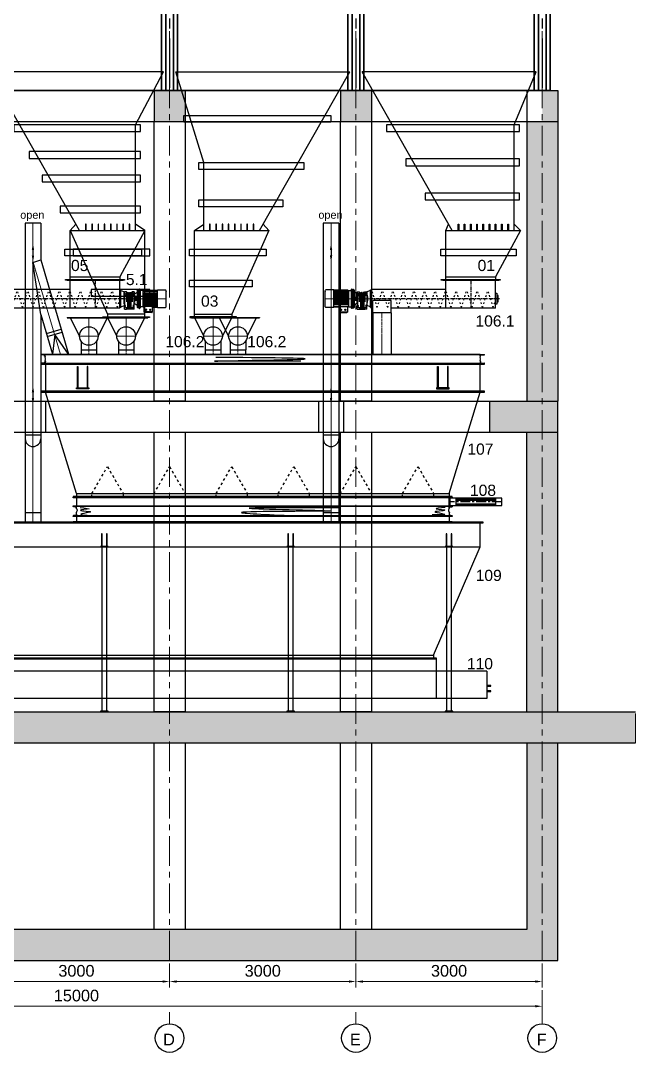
# Model space of a CAD drawing. Header units: millimetres. Extents: x 3220 to 226993, y 817 to 176024.
# Drawn here: x 77225 to 87123, y 130465 to 147069 of the extents above; entities that cross this region are included whole.
import ezdxf

# ---------------------------------------------------------------- set-up
doc = ezdxf.new("R2010")
doc.units = ezdxf.units.MM
for name, pattern in [('ACAD_ISO03W100', [30, 12, -18]), ('AXES', [50.8, 31.75, -6.35, 6.35, -6.35]), ('CACHE', [4, 2, -2]), ('CENTER', [10.16, 6.35, -1.27, 1.27, -1.27]), ('DASHED2', [9.525, 6.35, -3.175])]:
    doc.linetypes.add(name, pattern=pattern)
for name, color, linetype, lineweight in [('Axe', 1, 'AXES', 9), ('DESSIN', 7, 'Continuous', 25), ('RAHMEN025', 7, 'Continuous', 50)]:
    doc.layers.add(name, color=color, linetype=linetype, lineweight=lineweight)
for name, color, linetype in [('D3', 7, 'Continuous'), ('Repère', 76, 'Continuous'), ('TB', 7, 'Continuous')]:
    doc.layers.add(name, color=color, linetype=linetype)
doc.styles.add('ARIAL_BOLD', font='arial.ttf')
doc.styles.get("Standard").update_dxf_attribs({"font": 'arial.ttf'})
doc.dimstyles.new('ECHE 75', dxfattribs={"dimscale": 75, "dimtxt": 2.5, "dimasz": 1.5, "dimexe": 1.25, "dimexo": 0.625, "dimgap": 1, "dimtad": 1, "dimdec": 0, "dimtxsty": 'ARIAL_BOLD', "dimcen": 2.5, "dimclrd": 4, "dimclre": 4, "dimclrt": 6, "dimadec": 0, "dimazin": 0, "dimtfac": 1, "dimtdec": 0, "dimtmove": 0, "dimatfit": 3, "dimfxl": 1, "dimlwd": 13, "dimlwe": 13, "dimarcsym": 0})

# ---------------------------------------------------------------- blocks, each defined once
blk = doc.blocks.new('cell 2.5x2.5x10.2')
at = {"layer": 'Axe', "lineweight": -3, "ltscale": 25}
for p, q in [((0, 1000), (0, -10000)), ((3000, 1000), (3000, -10000))]:
    blk.add_line(p, q, dxfattribs=at)
at = {"layer": 'DESSIN', "color": 4}
for p, q in [((3130, 1000), (-130, 1000)), ((-130, -10000), (-130, 1000)), ((-62, -10000), (-62, 1000)), ((62, -10000), (62, 1000)), ((130, -10000), (130, 1000)), ((2870, -10000), (2870, 1000)), ((2938, -10000), (2938, 1000)), ((3062, -10000), (3062, 1000)), ((3130, -10000), (3130, 1000)), ((-130, 988), (-130, -10000)), ((-62, 988), (-62, -10000)), ((62, 988), (62, -10000)), ((130, 988), (130, -10000)), ((2870, 988), (2870, -10000)), ((2938, 988), (2938, -10000)), ((3062, 988), (3062, -10000)), ((3130, 988), (3130, -10000)), ((130, -2000), (2870, -2000)), ((130, -4000), (2870, -4000)), ((130, -6000), (2870, -6000)), ((130, -8000), (2870, -8000)), ((3130, -10000), (-130, -10000)), ((2910, -10000), (90, -10000))]:
    blk.add_line(p, q, dxfattribs=at)
at = {"layer": 'DESSIN'}
for p, q in [((2959, -3960), (2959, -3960)), ((2959, -4040), (2959, -4040)), ((2959, -8040), (2959, -8040))]:
    blk.add_line(p, q, dxfattribs=at)
blk = doc.blocks.new('Section c-a')
h = blk.add_hatch()
h.set_pattern_fill('AR-CONC', color=256, scale=3)
h.set_pattern_definition([(50, (0, 2000), (546.554, -47.817), [57.15, -628.65]), (355, (0, 2000), (-105.73, 573.17), [45.72, -502.922]), (100.4514, (45.55, 1996), (440.824, 525.353), [48.57, -534.27]), (46.184, (0, 2152.4), (813.237, -126.127), [85.725, -942.975]), (96.6356, (67.8, 2141.9), (712.212, 742.28), [72.855, -801.407]), (351.184, (0, 2152.4), (712.212, 742.28), [68.58, -754.38]), (21, (76.2, 2114.3), (454.843, -306.796), [57.15, -628.65]), (326, (76.2, 2114.3), (185.406, 552.564), [45.72, -502.92]), (71.4514, (114.1, 2088.73), (640.25, 245.768), [48.57, -534.27]), (37.5, (0, 2000), (9.2658, 253.6651), [0, -496.824, 0, -510.54, 0, -504.825]), (7.5, (0, 2000), (200.459, 300.5417), [0, -291.084, 0, -485.394, 0, -192.405]), (327.5, (-169.93, 2000), (406.7718, -17.1862), [0, -190.5, 0, -594.36, 0, -788.67]), (317.5, (-246.13, 2000), (444.3875, 76.2795), [0, -247.65, 0, -394.716, 0, -560.07])])
h.paths.add_polyline_path([(0, 9500), (-250, 9500), (-250, 5000), (0, 5000)])
h.paths.add_polyline_path([(250, 9500), (0, 9500), (0, 5000), (250, 5000)])
h.paths.add_polyline_path([(0, 10000), (-250, 10000), (-250, 9500), (0, 9500)])
h.paths.add_polyline_path([(15000, 10000), (15000, 9500), (15250, 9500), (14750, 9500), (15000, 9500)])
h.paths.add_polyline_path([(15000, 10000), (14750, 10000), (14750, 5000), (15000, 5000)])
h.paths.add_polyline_path([(15250, 9500), (15000, 9500), (15000, 5000), (15250, 5000)])
h.paths.add_polyline_path([(15250, 10000), (15000, 10000), (15000, 9500), (15250, 9500)])
h.paths.add_polyline_path([(2750, 10000), (2750, 9500), (3000, 9500), (3000, 10000)])
h.paths.add_polyline_path([(250, 9500), (250, 10000), (0, 10000), (0, 9500)])
h.paths.add_polyline_path([(3250, 9500), (3250, 10000), (3000, 10000), (3000, 9500)])
h.paths.add_polyline_path([(5750, 10000), (5750, 9500), (6000, 9500), (6000, 10000)])
h.paths.add_polyline_path([(6250, 9500), (6250, 10000), (6000, 10000), (6000, 9500)])
h.paths.add_polyline_path([(8750, 10000), (8750, 9500), (9000, 9500), (9000, 10000)])
h.paths.add_polyline_path([(11750, 10000), (11750, 9500), (12000, 9500), (12000, 10000)])
h.paths.add_polyline_path([(9250, 9500), (9250, 10000), (9000, 10000), (9000, 9500)])
h.paths.add_polyline_path([(12250, 9500), (12250, 10000), (12000, 10000), (12000, 9500)])
h.paths.add_polyline_path([(14750, 10000), (14750, 9500), (15000, 9500), (15000, 10000)])
h = blk.add_hatch()
h.set_pattern_fill('AR-CONC', color=256, scale=3)
h.set_pattern_definition([(50, (0, 1000), (546.554, -47.817), [57.15, -628.65]), (355, (0, 1000), (-105.73, 573.17), [45.72, -502.922]), (100.4514, (45.55, 996), (440.824, 525.353), [48.57, -534.27]), (46.184, (0, 1152.4), (813.237, -126.127), [85.725, -942.975]), (96.6356, (67.8, 1141.9), (712.212, 742.28), [72.855, -801.407]), (351.184, (0, 1152.4), (712.212, 742.28), [68.58, -754.38]), (21, (76.2, 1114.3), (454.843, -306.796), [57.15, -628.65]), (326, (76.2, 1114.3), (185.406, 552.564), [45.72, -502.92]), (71.4514, (114.1, 1088.73), (640.25, 245.768), [48.57, -534.27]), (37.5, (0, 1000), (9.2658, 253.665), [0, -496.824, 0, -510.54, 0, -504.825]), (7.5, (0, 1000), (200.459, 300.5417), [0, -291.084, 0, -485.394, 0, -192.405]), (327.5, (-169.93, 1000), (406.7718, -17.1862), [0, -190.5, 0, -594.36, 0, -788.67]), (317.5, (-246.13, 1000), (444.3875, 76.2795), [0, -247.65, 0, -394.716, 0, -560.07])])
h.paths.add_polyline_path([(0, 4500), (-250, 4500), (-250, 0), (0, 0)])
h.paths.add_polyline_path([(250, 4500), (0, 4500), (0, 0), (250, 0)])
h.paths.add_polyline_path([(0, 5000), (-250, 5000), (-250, 4500), (0, 4500)])
h.paths.add_polyline_path([(14750, 5000), (15000, 5000), (15000, 4500), (14750, 4500)])
h.paths.add_polyline_path([(15000, 5000), (14750, 5000), (14750, 4500), (15000, 4500)], flags=17)
h.paths.add_polyline_path([(15250, 5000), (15000, 5000), (15000, 4500), (15250, 4500)])
h.paths.add_polyline_path([(15250, 4500), (15000, 4500), (15000, 0), (15250, 0)])
h.paths.add_polyline_path([(15000, 4500), (14750, 4500), (14750, 0), (15000, 0)])
h.paths.add_polyline_path([(1350, 4500), (1350, 5000), (0, 5000), (0, 4500)])
h.paths.add_polyline_path([(14150, 5000), (14150, 4500), (15000, 4500), (15000, 5000)])
h = blk.add_hatch()
h.set_pattern_fill('AR-CONC', color=256, scale=3)
h.paths.add_polyline_path([(-250, 0), (-1500, 0), (-1500, -500), (-250, -500)])
h.paths.add_polyline_path([(0, 0), (-250, 0), (-250, -500), (0, -500)])
h.paths.add_polyline_path([(250, 0), (0, 0), (0, -500), (250, -500)])
h.paths.add_polyline_path([(6000, 0), (3000, 0), (3000, -500), (3250, -500), (6000, -500)])
h.paths.add_polyline_path([(9000, 0), (6000, 0), (6000, -500), (6250, -500), (9000, -500)])
h.paths.add_polyline_path([(12000, 0), (9000, 0), (9000, -500), (9250, -500), (12000, -500)])
h.paths.add_polyline_path([(14750, 0), (12000, 0), (12000, -500), (14750, -500)])
h.paths.add_polyline_path([(14750, 0), (14750, -500)])
h.paths.add_polyline_path([(15000, 0), (14750, 0), (14750, -500), (15000, -500)])
h.paths.add_polyline_path([(15250, 0), (15000, 0), (15000, -500), (15250, -500)])
h.paths.add_polyline_path([(16500, 0), (15250, 0), (15250, -500), (16500, -500)])
h.paths.add_polyline_path([(1000, -500), (1000, 0), (250, 0), (250, -500)])
h.paths.add_polyline_path([(2500, 0), (2500, -500), (3000, -500), (3000, 0)])
h = blk.add_hatch()
h.set_pattern_fill('AR-CONC', color=256, scale=3)
h.paths.add_polyline_path([(0, -500), (-250, -500), (-250, -4000), (0, -4000)])
h.paths.add_polyline_path([(250, -500), (0, -500), (0, -4000), (3000, -4000), (3000, -3500), (2750, -3500), (250, -3500)])
h.paths.add_polyline_path([(6000, -3500), (3000, -3500), (3000, -4000), (6000, -4000)])
h.paths.add_polyline_path([(9000, -3500), (8750, -3500), (6000, -3500), (6000, -4000), (9000, -4000)])
h.paths.add_polyline_path([(12000, -3500), (9000, -3500), (9000, -4000), (12000, -4000)])
h.paths.add_polyline_path([(15000, -3500), (12000, -3500), (12000, -4000), (15000, -4000)])
h.paths.add_polyline_path([(15000, -500), (14750, -500), (14750, -3500), (15000, -3500), (15000, -4000)])
h.paths.add_polyline_path([(15250, -500), (15000, -500), (15000, -4000), (15250, -4000)])
for p, q in [((-250, 10000), (15250, 10000)), ((15250, 10000), (15250, 5000)), ((250, 9500), (14750, 9500)), ((14750, 9500), (15250, 9500)), ((14750, 9500), (14750, 5000)), ((14150, 5000), (14150, 4500)), ((-1500, 0), (16500, 0)), ((-1500, -500), (16500, -500))]:
    blk.add_line(p, q)
for points in [[(8750, 10000), (8750, 9500)], [(9250, 10000), (9250, 9500)], [(11750, 10000), (11750, 9500)], [(12250, 10000), (12250, 9500)], [(14750, 10000), (14750, 9500)], [(-250, 0), (-250, 5000), (15250, 5000)], [(15250, 0), (15250, 5000)], [(250, 0), (250, 4500), (15250, 4500)], [(14750, 0), (14750, 4500)], [(-250, -500), (-250, -4000), (15250, -4000), (15250, -500)], [(14750, -500), (14750, -3500), (250, -3500), (250, -500)]]:
    blk.add_lwpolyline(points)
at = {"color": 0}
for points in [[(8750, 9500), (9250, 9500), (9250, 5000), (8750, 5000)], [(11750, 9500), (12250, 9500), (12250, 5000), (11750, 5000)], [(8750, 4500), (9250, 4500), (9250, 0), (8750, 0)], [(11750, 4500), (12250, 4500), (12250, 0), (11750, 0)], [(8750, -500), (9250, -500), (9250, -3500), (8750, -3500)], [(11750, -500), (12250, -500), (12250, -3500), (11750, -3500)]]:
    blk.add_lwpolyline(points, close=True, dxfattribs=at)
at = {"color": 6}
for points in [[(7000, 5000), (7000, 4500)], [(11400, 5000), (11400, 4500)], [(11800, 5000), (11800, 4500)]]:
    blk.add_lwpolyline(points, dxfattribs=at)
at = {"layer": 'Axe', "ltscale": 15}
for p, q in [((9000, -4000), (9000, 33046)), ((12000, -4000), (12000, 32506)), ((15000, -4000), (15000, 32000)), ((15000, -4000), (15000, 32000)), ((16500, -500), (16500, 0))]:
    blk.add_line(p, q, dxfattribs=at)
for p in [(6000, 20000), (9000, 20000), (12000, 20000)]:
    blk.add_blockref('cell 2.5x2.5x10.2', p)
blk = doc.blocks.new('*D529')
at = {"color": 4, "lineweight": 13, "transparency": 16777216}
for p, q in [((76623, 131897), (76623, 131511)), ((79623, 131897), (79623, 131511)), ((76736, 131605), (79511, 131605))]:
    blk.add_line(p, q, dxfattribs=at)
at = {"color": 4, "transparency": 16777216}
for points in [[(76736, 131623), (76736, 131586), (76623, 131605)], [(79511, 131623), (79511, 131586), (79623, 131605)]]:
    blk.add_solid(points, dxfattribs=at)
at = {"layer": 'Defpoints', "color": 0, "transparency": 16777216}
for p in [(76623, 131944), (79623, 131944), (79623, 131605)]:
    blk.add_point(p, dxfattribs=at)
at = {"color": 6, "transparency": 16777216, "insert": (78123, 131776), "char_height": 187.5, "attachment_point": 5, "style": 'ARIAL_BOLD'}
blk.add_mtext('3000', dxfattribs=at)
blk = doc.blocks.new('*D530')
at = {"color": 4, "lineweight": 13, "transparency": 16777216}
for p, q in [((79623, 131897), (79623, 131511)), ((82623, 131897), (82623, 131511)), ((79736, 131605), (82511, 131605))]:
    blk.add_line(p, q, dxfattribs=at)
at = {"color": 4, "transparency": 16777216}
for points in [[(79736, 131623), (79736, 131586), (79623, 131605)], [(82511, 131623), (82511, 131586), (82623, 131605)]]:
    blk.add_solid(points, dxfattribs=at)
at = {"layer": 'Defpoints', "color": 0, "transparency": 16777216}
for p in [(79623, 131944), (82623, 131944), (82623, 131605)]:
    blk.add_point(p, dxfattribs=at)
at = {"color": 6, "transparency": 16777216, "insert": (81123, 131776), "char_height": 187.5, "attachment_point": 5, "style": 'ARIAL_BOLD'}
blk.add_mtext('3000', dxfattribs=at)
blk = doc.blocks.new('*D531')
at = {"color": 4, "lineweight": 13, "transparency": 16777216}
for p, q in [((82623, 131897), (82623, 131511)), ((85623, 131897), (85623, 131511)), ((82736, 131605), (85511, 131605))]:
    blk.add_line(p, q, dxfattribs=at)
at = {"color": 4, "transparency": 16777216}
for points in [[(82736, 131623), (82736, 131586), (82623, 131605)], [(85511, 131623), (85511, 131586), (85623, 131605)]]:
    blk.add_solid(points, dxfattribs=at)
at = {"layer": 'Defpoints', "color": 0, "transparency": 16777216}
for p in [(82623, 131944), (85623, 131944), (85623, 131605)]:
    blk.add_point(p, dxfattribs=at)
at = {"color": 6, "transparency": 16777216, "insert": (84123, 131776), "char_height": 187.5, "attachment_point": 5, "style": 'ARIAL_BOLD'}
blk.add_mtext('3000', dxfattribs=at)
blk = doc.blocks.new('*D532')
at = {"color": 4, "lineweight": 13, "transparency": 16777216}
for p, q in [((70623, 131464), (70623, 131113)), ((85623, 131464), (85623, 131113)), ((70736, 131207), (85511, 131207))]:
    blk.add_line(p, q, dxfattribs=at)
at = {"color": 4, "transparency": 16777216}
for points in [[(70736, 131226), (70736, 131188), (70623, 131207)], [(85511, 131226), (85511, 131188), (85623, 131207)]]:
    blk.add_solid(points, dxfattribs=at)
at = {"layer": 'Defpoints', "color": 0, "transparency": 16777216}
for p in [(70623, 131511), (85623, 131511), (85623, 131207)]:
    blk.add_point(p, dxfattribs=at)
at = {"color": 6, "transparency": 16777216, "insert": (78123, 131378), "char_height": 187.5, "attachment_point": 5, "style": 'ARIAL_BOLD'}
blk.add_mtext('15000', dxfattribs=at)
blk = doc.blocks.new('Bascule')
for p, q in [((-70, -10), (-7070, -10)), ((-7070, -10), (-7070, -440)), ((-70, -440), (-70, -10)), ((-7070, -450), (-70, -450)), ((-6570, -2090), (-7070, -460)), ((-570, -2090), (-70, -460)), ((-6570, -2090), (-570, -2090)), ((-6570, -2090), (-6570, -2140)), ((-570, -2090), (-570, -2140))]:
    blk.add_line(p, q)
for points in [[(-7140, -10), (0, -10), (0, 0), (-7140, 0)], [(-6545, -390), (-6555, -390), (-6555, -45), (-6545, -45)], [(-6395, -390), (-6385, -390), (-6385, -45), (-6395, -45)], [(-745, -390), (-755, -390), (-755, -45), (-745, -45)], [(-595, -390), (-585, -390), (-585, -45), (-595, -45)], [(-7140, -450), (0, -450), (0, -440), (-7140, -440)], [(-7140, -460), (0, -460), (0, -450), (-7140, -450)], [(-6370, -405), (-6570, -405), (-6570, -390), (-6370, -390)], [(-770, -405), (-570, -405), (-570, -390), (-770, -390)], [(-6620, -2150), (-520, -2150), (-520, -2140), (-6620, -2140)]]:
    blk.add_lwpolyline(points, close=True)
at = {"color": 3, "linetype": 'CACHE', "ltscale": 20}
for points in [[(-6320, -2150), (-6320, -2090), (-6070, -1657), (-5820, -2090), (-5820, -2150)], [(-5320, -2150), (-5320, -2090), (-5070, -1657), (-4820, -2090), (-4820, -2150)], [(-4320, -2150), (-4320, -2090), (-4070, -1657), (-3820, -2090), (-3820, -2150)], [(-3320, -2150), (-3320, -2090), (-3070, -1657), (-2820, -2090), (-2820, -2150)], [(-2320, -2150), (-2320, -2090), (-2070, -1657), (-1820, -2090), (-1820, -2150)], [(-1320, -2150), (-1320, -2090), (-1070, -1657), (-820, -2090), (-820, -2150)]]:
    blk.add_lwpolyline(points, dxfattribs=at)
blk = doc.blocks.new('107.01')
at = {"color": 5, "linetype": 'Continuous'}
for p, q in [((-3505, -150), (-3575, -150)), ((-3575, -150), (-3575, -154)), ((-3519, -157), (-3571, -157)), ((-3512, -177), (-3512, -164)), ((-3505, -180), (-3505, -150)), ((3500, -150), (3570, -150)), ((3500, -180), (3500, -150)), ((3507, -177), (3507, -164)), ((3514, -157), (3566, -157)), ((3570, -150), (3570, -154)), ((-3575, -300), (-3575, -297)), ((-3505, -300), (-3575, -300)), ((-3519, -293), (-3571, -293)), ((-3512, -274), (-3512, -286)), ((-3508, -180), (-3505, -180)), ((-3508, -270), (-3505, -270)), ((-3505, -270), (-3505, -300)), ((3504, -180), (3500, -180)), ((3504, -270), (3500, -270)), ((3500, -270), (3500, -300)), ((3500, -300), (3570, -300)), ((3507, -274), (3507, -286)), ((3514, -293), (3566, -293)), ((3570, -300), (3570, -297))]:
    blk.add_line(p, q, dxfattribs=at)
at = {"color": 5}
blk.add_line((3500, -300), (-3505, -300), dxfattribs=at)
blk.add_lwpolyline([(-3505, -150), (-3505, -155), (3500, -155), (3500, -150)], close=True, dxfattribs=at)
at = {"color": 5, "linetype": 'Continuous'}
for centre, radius, start, end in [((-3571, -154), 3.5, 180, 270), ((-3519, -164), 7, 0, 90), ((3514, -164), 7, 90, 180), ((3566, -154), 3.5, 270, 0), ((-3571, -297), 3.5, 90, 180), ((-3519, -286), 7, 270, 0), ((-3508, -177), 3.5, 180, 270), ((-3508, -274), 3.5, 90, 180), ((3504, -177), 3.5, 270, 0), ((3504, -274), 3.5, 0, 90), ((3514, -286), 7, 180, 270), ((3566, -297), 3.5, 0, 90)]:
    blk.add_arc(centre, radius, start, end, dxfattribs=at)
at = {"color": 5}
for points in [[(-3505, -180), (-3500, -188), (-3507, -203), (-3497, -216), (-3506, -228), (-3498, -238), (-3508, -250), (-3498, -261), (-3505, -270)], [(612, -259), (-760, -259), (662, -225), (-757, -199)], [(3500, -180), (3505, -188), (3498, -203), (3508, -216), (3499, -228), (3507, -238), (3497, -250), (3507, -261), (3500, -270)]]:
    blk.add_spline(points, degree=3, dxfattribs=at)
blk = doc.blocks.new('108')
at = {"color": 5}
for p, q in [((-3250, -15), (-3250, -135)), ((-2610, -25), (-3250, -25)), ((-2610, -45), (-3250, -45)), ((-2610, -105), (-3250, -105)), ((-2610, -125), (-3250, -125)), ((-2610, -15), (-2610, -135))]:
    blk.add_line(p, q, dxfattribs=at)
at = {"color": 6}
for p, q in [((-2500, -140), (-2500, -10)), ((3500, -10), (3500, -140))]:
    blk.add_line(p, q, dxfattribs=at)
for points in [[(3550, 0), (-2550, 0), (-2550, -10), (3550, -10)], [(3550, -140), (-2550, -140), (-2550, -150), (3550, -150)]]:
    blk.add_lwpolyline(points, close=True, dxfattribs=at)
at = {"color": 5}
for points in [[(-2510, -135), (-3350, -135), (-3350, -15), (-2510, -15)], [(-2500, -115), (-2510, -115), (-2510, -35), (-2500, -35)]]:
    blk.add_lwpolyline(points, close=True, dxfattribs=at)
at = {"layer": 'Axe', "lineweight": -3, "ltscale": 5}
blk.add_line((-3350, -75), (-2500, -75), dxfattribs=at)
blk = doc.blocks.new('108.1')
at = {"color": 5, "linetype": 'Continuous'}
for p, q in [((-3505, 0), (-3555, 0)), ((-3555, 0), (-3555, -3)), ((-3505, -30), (-3505, 0)), ((2495, 0), (2545, 0)), ((2495, -30), (2495, 0)), ((-3555, -150), (-3555, -148)), ((-3505, -150), (-3555, -150)), ((-3515, -5), (-3552, -5)), ((-3515, -145), (-3552, -145)), ((-3510, -28), (-3510, -10)), ((-3510, -122), (-3510, -140)), ((-3507, -30), (-3505, -30)), ((-3507, -120), (-3505, -120)), ((-3505, -120), (-3505, -150)), ((2498, -30), (2495, -30)), ((2498, -120), (2495, -120)), ((2495, -120), (2495, -150)), ((2495, -150), (2545, -150)), ((2500, -28), (2500, -10)), ((2500, -122), (2500, -140)), ((2505, -5), (2543, -5)), ((2505, -145), (2543, -145)), ((2545, 0), (2545, -3)), ((2545, -150), (2545, -148))]:
    blk.add_line(p, q, dxfattribs=at)
at = {"color": 5}
blk.add_line((2495, -150), (-3505, -150), dxfattribs=at)
blk.add_lwpolyline([(2495, -5), (2495, -5), (2495, 0), (-3505, 0), (-3505, -5)], dxfattribs=at)
at = {"color": 5, "linetype": 'Continuous'}
for centre, radius, start, end in [((-3552, -3), 2.5, 180, 270), ((-3552, -148), 2.5, 90, 180), ((-3515, -10), 5, 0, 90), ((-3515, -140), 5, 270, 0), ((-3507, -28), 2.5, 180, 270), ((-3507, -122), 2.5, 90, 180), ((2498, -28), 2.5, 270, 0), ((2498, -122), 2.5, 0, 90), ((2505, -10), 5, 90, 180), ((2505, -140), 5, 180, 270), ((2543, -3), 2.5, 270, 0), ((2543, -148), 2.5, 0, 90)]:
    blk.add_arc(centre, radius, start, end, dxfattribs=at)
at = {"color": 5}
for points in [[(-3505, -30), (-3497, -46), (-3485, -71), (-3516, -96), (-3507, -113), (-3505, -120)], [(2495, -30), (2487, -46), (2475, -71), (2506, -96), (2497, -113), (2495, -120)]]:
    blk.add_open_spline(points, degree=3, knots=[0, 0, 0, 0, 45.731142, 73.32778, 95.360939, 95.360939, 95.360939, 95.360939], dxfattribs=at)
for points in [[(-3445, -17), (-3302, -39), (-3440, -59), (-3386, -71), (-3279, -85), (-3388, -110), (-3432, -122), (-3334, -140)], [(728, -18), (-682, -30), (581, -70), (-849, -94), (5, -149)], [(2434, -15), (2290, -38), (2429, -57), (2375, -70), (2267, -83), (2377, -109), (2420, -120), (2223, -131)]]:
    blk.add_spline(points, degree=3, dxfattribs=at)
blk = doc.blocks.new('109')
at = {"color": 7}
for p, q in [((-12051, 60), (-12051, -20)), ((-8051, 60), (-8051, -20)), ((-6550, 60), (-6550, -20)), ((-550, 60), (-550, -20))]:
    blk.add_line(p, q, dxfattribs=at)
for p, q in [((-50, -40), (-12150, -40)), ((-12150, -40), (-12150, -430)), ((-50, -430), (-50, -40)), ((-12150, -430), (-50, -430)), ((-11400, -2170), (-12150, -430)), ((-800, -2170), (-50, -430)), ((-11400, -2170), (-800, -2170)), ((-11400, -2170), (-11400, -2220)), ((-800, -2170), (-800, -2220)), ((-11690, -3075), (-11610, -3075)), ((-9060, -3075), (-9140, -3075)), ((-6060, -3075), (-6140, -3075)), ((-3060, -3075), (-3140, -3075)), ((-510, -3075), (-590, -3075))]:
    blk.add_line(p, q)
for points in [[(-12101, 70), (-8001, 70), (-8001, 60), (-12101, 60)], [(-6600, 70), (-500, 70), (-500, 60), (-6600, 60)], [(-12101, -20), (-8001, -20), (-8001, -30), (-12101, -30)], [(-6600, -20), (-500, -20), (-500, -30), (-6600, -30)]]:
    blk.add_lwpolyline(points, close=True, dxfattribs=at)
for points in [[(-12200, -40), (0, -40), (0, -30), (-12200, -30)], [(-11685, -420), (-11695, -420), (-11695, -220), (-11685, -220)], [(-11605, -420), (-11615, -420), (-11615, -220), (-11605, -220)], [(-9145, -420), (-9135, -420), (-9135, -220), (-9145, -220)], [(-9065, -420), (-9055, -420), (-9055, -220), (-9065, -220)], [(-6145, -420), (-6135, -420), (-6135, -220), (-6145, -220)], [(-6065, -420), (-6055, -420), (-6055, -220), (-6065, -220)], [(-3145, -420), (-3135, -420), (-3135, -220), (-3145, -220)], [(-3065, -420), (-3055, -420), (-3055, -220), (-3065, -220)], [(-595, -420), (-585, -420), (-585, -220), (-595, -220)], [(-515, -420), (-505, -420), (-505, -220), (-515, -220)], [(-11590, -430), (-11710, -430), (-11710, -420), (-11590, -420)], [(-11610, -3075), (-11690, -3075), (-11690, -430), (-11610, -430)], [(-9160, -430), (-9040, -430), (-9040, -420), (-9160, -420)], [(-9140, -3075), (-9060, -3075), (-9060, -430), (-9140, -430)], [(-6160, -430), (-6040, -430), (-6040, -420), (-6160, -420)], [(-6140, -3075), (-6060, -3075), (-6060, -430), (-6140, -430)], [(-3160, -430), (-3040, -430), (-3040, -420), (-3160, -420)], [(-3140, -3075), (-3060, -3075), (-3060, -430), (-3140, -430)], [(-610, -430), (-490, -430), (-490, -420), (-610, -420)], [(-590, -3075), (-510, -3075), (-510, -430), (-590, -430)], [(-11450, -2230), (-750, -2230), (-750, -2220), (-11450, -2220)], [(-11590, -3085), (-11710, -3085), (-11710, -3075), (-11590, -3075)], [(-9160, -3085), (-9040, -3085), (-9040, -3075), (-9160, -3075)], [(-6160, -3085), (-6040, -3085), (-6040, -3075), (-6160, -3075)], [(-3160, -3085), (-3040, -3085), (-3040, -3075), (-3160, -3075)], [(-610, -3085), (-490, -3085), (-490, -3075), (-610, -3075)]]:
    blk.add_lwpolyline(points, close=True)
blk = doc.blocks.new('110')
at = {"color": 5}
for p, q in [((-11510, 200), (-11510, -440)), ((-810, -440), (-810, 200)), ((0, 0, 0), (-12600, 0, 0)), ((-11750, 0), (-11750, -440)), ((-12739, -113), (-12644, -29)), ((-12600, -278), (-12739, -113)), ((-12644, -29), (-12600, -81)), ((-12600, -440), (-12600, -870)), ((-12290, -820), (-11780, -440)), ((-12290, -820), (-12600, -820)), ((-12290, -870), (-12290, -820)), ((-12600, -870), (-12290, -870))]:
    blk.add_line(p, q, dxfattribs=at)
for points in [[(-11510, 200), (-810, 200)], [(0, 0), (0, -440), (-12600, -440), (-12600, 0)]]:
    blk.add_lwpolyline(points, dxfattribs=at)
for points in [[(0, -238), (61, -238), (61, -227), (0, -227)], [(0, -328), (61, -328), (61, -317), (0, -317)]]:
    blk.add_lwpolyline(points, close=True, dxfattribs=at)
blk = doc.blocks.new('cone bleu cone 52')
at = {"color": 5}
for p, q in [((-1200, 0), (-600, -1350)), ((0, -1350), (0, 0)), ((0, -1350), (-600, -1350)), ((-600, -1350), (-600, -1390)), ((0, -1390), (0, -1350))]:
    blk.add_line(p, q, dxfattribs=at)
for points in [[(-1154, -410), (84, -410), (84, -300), (-1154, -300)], [(-865, -1060), (84, -1060), (84, -950), (-865, -950)], [(75, -1400), (-675, -1400), (-675, -1390), (75, -1390)]]:
    blk.add_lwpolyline(points, close=True, dxfattribs=at)
blk = doc.blocks.new('cone 52 R')
at = {"color": 1}
for p, q in [((-3000, -100), (-3000, -150)), ((0, -100), (0, -150))]:
    blk.add_line(p, q, dxfattribs=at)
at = {"color": 4}
for p, q in [((-100, -100), (-2900, -100)), ((-1450, -2650), (-2900, -100)), ((-550, -950), (-100, -100)), ((-550, -2650), (-550, -950)), ((-1600, -2650), (-1507, -2550)), ((-1600, -3400), (-1600, -2650)), ((-1600, -2650), (-400, -2650)), ((-400, -2650), (-800, -3400)), ((-400, -2650), (-550, -2550)), ((-1600, -3440), (-1600, -3400)), ((-1600, -3400), (-800, -3400)), ((-800, -3400), (-800, -3440))]:
    blk.add_line(p, q, dxfattribs=at)
for points in [[(-2509, -1060), (-470, -1060), (-470, -950), (-2509, -950)], [(-2263, -1491), (-470, -1491), (-470, -1381), (-2263, -1381)], [(-2049, -1869), (-470, -1869), (-470, -1759), (-2049, -1759)], [(-1764, -2369), (-470, -2369), (-470, -2259), (-1764, -2259)], [(-1352, -2650), (-1342, -2650), (-1342, -2550), (-1352, -2550)], [(-1252, -2650), (-1242, -2650), (-1242, -2550), (-1252, -2550)], [(-1152, -2650), (-1142, -2650), (-1142, -2550), (-1152, -2550)], [(-1052, -2650), (-1042, -2650), (-1042, -2550), (-1052, -2550)], [(-952, -2650), (-942, -2650), (-942, -2550), (-952, -2550)], [(-852, -2650), (-842, -2650), (-842, -2550), (-852, -2550)], [(-752, -2650), (-742, -2650), (-742, -2550), (-752, -2550)], [(-652, -2650), (-642, -2650), (-642, -2550), (-652, -2550)], [(-453, -3060), (-1684, -3060), (-1684, -2950), (-453, -2950)], [(-725, -3450), (-1675, -3450), (-1675, -3440), (-725, -3440)]]:
    blk.add_lwpolyline(points, close=True, dxfattribs=at)
at = {"color": 2}
blk.add_blockref('cone bleu cone 52', (-400, -2650), dxfattribs=at)
blk = doc.blocks.new('VIS  de dosage G')
at = {"color": 30}
for p, q in [((-429357, 204941), (-428657, 204941)), ((-429357, 204941), (-429357, 204936)), ((-429357, 204936), (-428657, 204936)), ((-429307, 204936), (-429157, 204641, 0)), ((-428857, 204641, 0), (-428707, 204936)), ((-428657, 204941), (-428657, 204936)), ((-429132, 204558, 0), (-429132, 204416)), ((-429132, 204416), (-428882, 204416)), ((-428882, 204558, 0), (-428882, 204416))]:
    blk.add_line(p, q, dxfattribs=at)
blk.add_circle((-429007, 204641, 0), 150, dxfattribs=at)
at = {"layer": 'Axe', "ltscale": 30}
for p, q in [((-429007, 204416), (-429007, 204941)), ((-429157, 204641, 0), (-428857, 204641, 0))]:
    blk.add_line(p, q, dxfattribs=at)
blk = doc.blocks.new('A$C1187285E')
at = {"layer": 'Axe'}
for p, q in [((-175, 114), (-153, 114)), ((-164, 124), (-164, 104)), ((-112, 114), (-133, 114)), ((-122, 124), (-122, 104))]:
    blk.add_line(p, q, dxfattribs=at)
at = {"layer": 'Axe', "ltscale": 30}
blk.add_line((164, 0), (-331, 0), dxfattribs=at)
at = {"layer": 'D3', "color": 5, "ltscale": 10}
for p, q in [((-185, 79), (-185, 138)), ((-185, 134), (-101, 134)), ((-181, 142), (-106, 142)), ((-101, 79), (-101, 138)), ((-329, 74), (-331, 72)), ((-331, 72), (-331, -72)), ((-329, 82), (-329, -82)), ((-240, 90), (-321, 90)), ((-240, 90), (-240, -90)), ((-185, 88), (-240, 88)), ((-185, 86), (-240, 86)), ((-185, 83), (-240, 83)), ((-240, 80), (-185, 80)), ((-240, 75), (-95, 75)), ((-89, 61), (-240, 61)), ((-89, 54), (-240, 54)), ((-89, 46), (-240, 46)), ((-89, 38), (-240, 38)), ((-89, 31), (-240, 31)), ((-89, 23), (-240, 23)), ((-89, 16), (-240, 16)), ((-89, 8), (-240, 8)), ((-185, 79), (-101, 79)), ((-95, 88), (-101, 88)), ((-95, 86), (-101, 86)), ((-95, 83), (-101, 83)), ((-101, 80), (-95, 80)), ((-95, 88), (-89, 81)), ((-95, 86), (-89, 81)), ((-95, 83), (-89, 80)), ((-95, 80), (-89, 75)), ((-95, 75), (-89, 70)), ((-89, 80), (-60, 83)), ((-89, -81), (-89, 80)), ((-86, 85), (-60, 87)), ((-86, 81), (-86, 85)), ((-60, -95), (-60, 95)), ((-50, 100), (-55, 100)), ((-50, 100), (-50, -100)), ((-47, 65), (-50, 65)), ((0, 12), (-47, 12)), ((-47, 65), (-47, -65)), ((-5, 15), (-45, 15)), ((-45, 15), (-45, 12)), ((-5, 12), (-5, 15)), ((0, -12), (0, 12)), ((-329, -74), (-331, -72)), ((-240, -90), (-321, -90)), ((-89, -8), (-240, -8)), ((-89, -16), (-240, -16)), ((-89, -23), (-240, -23)), ((-89, -31), (-240, -31)), ((-89, -38), (-240, -38)), ((-89, -46), (-240, -46)), ((-89, -54), (-240, -54)), ((-89, -61), (-240, -61)), ((-240, -75), (-95, -75)), ((-101, -80), (-240, -80)), ((-95, -83), (-240, -83)), ((-95, -86), (-240, -86)), ((-95, -88), (-240, -88)), ((-101, -80), (-95, -80)), ((-95, -75), (-89, -70)), ((-95, -80), (-89, -75)), ((-95, -83), (-89, -80)), ((-95, -88), (-89, -81)), ((-95, -86), (-89, -81)), ((-89, -81), (-60, -84)), ((-86, -86), (-86, -82)), ((-86, -86), (-60, -88)), ((-50, -100), (-55, -100)), ((-47, -65), (-50, -65)), ((0, -12), (-47, -12))]:
    blk.add_line(p, q, dxfattribs=at)
for centre in [(-164, 114), (-122, 114)]:
    blk.add_circle(centre, 5.28, dxfattribs=at)
for centre, radius, start, end in [((-181, 138), 4.19, 90, 180), ((-164, 114), 5.72, 90, 0), ((-122, 114), 5.72, 180, 90), ((-106, 138), 4.19, 0, 90), ((-321, 82), 8.38, 90, 180), ((-55, 95), 5, 90, 180), ((-321, -82), 8.38, 180, 270), ((-55, -95), 5, 180, 270)]:
    blk.add_arc(centre, radius, start, end, dxfattribs=at)
blk = doc.blocks.new('reducteur')
at = {"layer": 'Axe', "linetype": 'CENTER', "ltscale": 40}
for p, q in [((92, 134), (75, 134)), ((84, 126), (84, 143)), ((208, 134), (225, 134)), ((216, 126), (216, 143)), ((64, -78), (92, -78)), ((84, -70), (84, -87)), ((236, -78), (208, -78)), ((216, -70), (216, -87))]:
    blk.add_line(p, q, dxfattribs=at)
at = {"layer": 'D3', "color": 252, "linetype": 'ByBlock'}
for p, q in [((72, 169), (105, 169)), ((72, 169), (72, 112)), ((105, 138), (105, 169)), ((195, 138), (195, 169)), ((228, 169), (195, 169)), ((228, 169), (228, 112)), ((16, 141), (0, 141)), ((0, 141), (0, -141)), ((16, 141), (16, -141)), ((16, 133), (74, 111)), ((64, -35), (64, 35)), ((64, 35), (66, 35)), ((66, 58), (69, 58)), ((66, -58), (66, 58)), ((69, 85), (69, -103)), ((69, 85), (75, 85)), ((72, 112), (75, 109)), ((72, 112), (90, 112)), ((75, -52), (75, 109)), ((75, 109), (89, 109)), ((195, 166), (105, 166)), ((105, -112), (105, 52)), ((123, 69), (123, 163)), ((123, -3), (123, 92)), ((128, 69), (128, 163)), ((128, -3), (128, 92)), ((136, 69), (136, 163)), ((136, -3), (136, 92)), ((140, 69), (140, 163)), ((140, -3), (140, 92)), ((148, 69), (148, 163)), ((148, -3), (148, 92)), ((153, 69), (153, 163)), ((153, -3), (153, 92)), ((161, 69), (161, 163)), ((161, -3), (161, 92)), ((165, 69), (165, 163)), ((165, -3), (165, 92)), ((173, 69), (173, 163)), ((173, -3), (173, 92)), ((178, 69), (178, 163)), ((178, -3), (178, 92)), ((195, -112), (195, 52)), ((228, 112), (210, 112)), ((225, 109), (211, 109)), ((228, 112), (225, 109)), ((225, -52), (225, 109)), ((231, 85), (225, 85)), ((231, 85), (231, -103)), ((234, 58), (231, 58)), ((234, -58), (234, 58)), ((236, 35), (234, 35)), ((236, -35), (236, 35)), ((16, -141), (0, -141)), ((16, -133), (74, -111)), ((64, -35), (66, -35)), ((66, -58), (69, -58)), ((69, -103), (72, -103)), ((72, -55), (75, -52)), ((72, -55), (105, -55)), ((72, -71), (72, -55)), ((72, -71), (84, -71)), ((72, -85), (84, -85)), ((72, -112), (72, -85)), ((105, -112), (72, -112)), ((75, -52), (105, -52)), ((123, -92), (105, -110)), ((123, -97), (123, -2)), ((127, -97), (127, -2)), ((127, -77), (135, -77)), ((135, -97), (135, -2)), ((140, -97), (140, -2)), ((140, -77), (148, -77)), ((148, -97), (148, -2)), ((152, -97), (152, -2)), ((160, -77), (152, -77)), ((160, -97), (160, -2)), ((165, -97), (165, -2)), ((173, -77), (165, -77)), ((173, -97), (173, -2)), ((177, -97), (177, -2)), ((177, -92), (195, -110)), ((225, -52), (195, -52)), ((228, -55), (195, -55)), ((228, -112), (195, -112)), ((228, -71), (216, -71)), ((228, -85), (216, -85)), ((228, -55), (225, -52)), ((228, -71), (228, -55)), ((228, -112), (228, -85)), ((231, -103), (228, -103)), ((234, -58), (231, -58)), ((236, -35), (234, -35))]:
    blk.add_line(p, q, dxfattribs=at)
for centre in [(84, 134), (216, 134)]:
    blk.add_circle(centre, 7.03, dxfattribs=at)
for centre, radius, start, end in [((85, 106), 3.12, 273.3958, 350.4229), ((150, 95), 62.5, 164.7815, 170.4229), ((126, 163), 2.34, 0, 180), ((126, 92), 2.34, 0, 180), ((125, -2), 2.34, 0, 180), ((137, -2), 2.34, 0, 180), ((138, 163), 2.34, 0, 180), ((138, 92), 2.34, 0, 180), ((151, 163), 2.34, 0, 180), ((151, 92), 2.34, 0, 180), ((150, -2), 2.34, 0, 180), ((162, -2), 2.34, 0, 180), ((163, 163), 2.34, 0, 180), ((163, 92), 2.34, 0, 180), ((176, 163), 2.34, 0, 180), ((176, 92), 2.34, 0, 180), ((175, -2), 2.34, 0, 180), ((150, 95), 62.5, 9.5771, 15.2185), ((215, 106), 3.12, 189.5771, 266.6042), ((84, -78), 7.03, 270, 90), ((125, -97), 2.34, 180, 0), ((137, -97), 2.34, 180, 0), ((150, -97), 2.34, 180, 0), ((162, -97), 2.34, 180, 0), ((175, -97), 2.34, 180, 0), ((216, -78), 7.03, 90, 270)]:
    blk.add_arc(centre, radius, start, end, dxfattribs=at)
at = {"layer": 'TB', "color": 252, "linetype": 'Continuous', "lineweight": 25, "ltscale": 2}
for p, q in [((231, 73), (278, 106)), ((278, -139), (278, 139)), ((285, 141), (279, 141)), ((285, -147), (285, 147)), ((303, 148), (287, 148)), ((303, -148), (303, 148)), ((231, -73), (278, -106)), ((285, -141), (279, -141)), ((303, -148), (287, -148))]:
    blk.add_line(p, q, dxfattribs=at)
at = {"layer": 'TB', "color": 252, "linetype": 'DASHED2', "lineweight": 25, "ltscale": 30}
for p, q in [((303, 22), (231, 22)), ((303, -22), (231, -22))]:
    blk.add_line(p, q, dxfattribs=at)
at = {"layer": 'TB', "color": 252, "linetype": 'Continuous', "lineweight": 25, "ltscale": 2}
for centre, start, end in [((279, 139), 90, 180), ((287, 147), 90, 180), ((279, -139), 180, 270), ((287, -147), 180, 270)]:
    blk.add_arc(centre, 1.56, start, end, dxfattribs=at)
blk = doc.blocks.new('vis 3')
at = {"color": 6}
for p, q in [((-425, -5), (-425, 0)), ((-425, 0), (475, 0)), ((-425, -5), (475, -5)), ((-375, -450, 0), (-375, -5, 0)), ((425, -450, 0), (425, -5, 0)), ((425, -150, 0), (3225, -150)), ((475, -5), (475, 0)), ((3225, -450), (3225, -150)), ((2905, -525, 0), (2905, -330)), ((2905, -450), (2905, -330)), ((2905, -330), (3205, -330, 0)), ((3205, -525), (3205, -330, 0)), ((-375, -450, 0), (2905, -450)), ((3205, -450, 0), (3225, -450)), ((2905, -525, 0), (3205, -525))]:
    blk.add_line(p, q, dxfattribs=at)
at = {"color": 3, "linetype": 'ACAD_ISO03W100', "ltscale": 2}
for p, q in [((-336, -440, 0), (-251, -160)), ((-166, -440, 0), (-251, -160)), ((-166, -440, 0), (-81, -160)), ((4, -440, 0), (-81, -160)), ((4, -440, 0), (89, -160)), ((174, -440, 0), (89, -160)), ((174, -440, 0), (258, -160)), ((343, -440, 0), (258, -160)), ((343, -440, 0), (428, -160)), ((513, -440, 0), (428, -160)), ((513, -440, 0), (598, -160)), ((683, -440, 0), (598, -160)), ((683, -440, 0), (768, -160)), ((853, -440, 0), (768, -160)), ((853, -440, 0), (937, -160)), ((1022, -440, 0), (937, -160)), ((1022, -440, 0), (1107, -160)), ((1192, -440, 0), (1107, -160)), ((1192, -440, 0), (1277, -160)), ((1362, -440, 0), (1277, -160)), ((1362, -440, 0), (1447, -160)), ((1532, -440, 0), (1447, -160)), ((1532, -440, 0), (1617, -160)), ((1701, -440, 0), (1617, -160)), ((1701, -440, 0), (1786, -160)), ((1871, -440, 0), (1786, -160)), ((1871, -440, 0), (1956, -160)), ((2041, -440, 0), (1956, -160)), ((2041, -440, 0), (2126, -160)), ((2211, -440, 0), (2126, -160)), ((2211, -440, 0), (2296, -160)), ((2380, -440, 0), (2296, -160)), ((2380, -440, 0), (2465, -160)), ((2550, -440, 0), (2465, -160)), ((2550, -440, 0), (2635, -160)), ((2720, -440, 0), (2635, -160)), ((2720, -440, 0), (2805, -160)), ((2890, -440, 0), (2805, -160)), ((2890, -440, 0), (2975, -160)), ((3060, -440, 0), (2975, -160)), ((3060, -440, 0), (3144, -160)), ((3225, -426, 0), (3144, -160)), ((-336, -440, 0), (-375, -311, 0))]:
    blk.add_line(p, q, dxfattribs=at)
at = {"color": 1, "linetype": 'CENTER', "ltscale": 10}
for p, q in [((25, 0), (25, -450)), ((-435, -300, 0), (3225, -300))]:
    blk.add_line(p, q, dxfattribs=at)
at = {"color": 6, "elevation": 0}
for points in [[(3246, -390), (3225, -390), (3225, -210), (3246, -210)], [(3246, -250), (3246, -350), (3266, -350), (3266, -250)]]:
    blk.add_lwpolyline(points, close=True, dxfattribs=at)
at = {"extrusion": (0, 0, -1), "xscale": -1, "zscale": -1, "rotation": 180}
blk.add_blockref('reducteur', (375, -300, 0), dxfattribs=at)
at = {"layer": 'RAHMEN025', "color": 7, "ltscale": 10, "xscale": -1.5625, "yscale": 1.5625, "zscale": 1.5625, "rotation": 180}
blk.add_blockref('A$C1187285E', (-605, -300, 0), dxfattribs=at)
blk = doc.blocks.new('cone w1 L')
at = {"color": 1}
for p, q in [((0, -100), (0, -150)), ((3000, -100), (3000, -150))]:
    blk.add_line(p, q, dxfattribs=at)
at = {"color": 4}
for p, q in [((2900, -100), (100, -100)), ((1550, -2650), (100, -100)), ((2550, -950), (2900, -100)), ((2550, -2650), (2550, -950)), ((1450, -3400), (1450, -2650)), ((1450, -2650), (2650, -2650)), ((2650, -2650), (2250, -3400)), ((1450, -3440), (1450, -3400)), ((1450, -3400), (2250, -3400)), ((2250, -3400), (2250, -3440))]:
    blk.add_line(p, q, dxfattribs=at)
for points in [[(491, -1060), (2634, -1060), (2634, -950), (491, -950)], [(804, -1610), (2634, -1610), (2634, -1500), (804, -1500)], [(1117, -2160), (2634, -2160), (2634, -2050), (1117, -2050)], [(1655, -2650), (1645, -2650), (1645, -2550), (1655, -2550)], [(1755, -2650), (1745, -2650), (1745, -2550), (1755, -2550)], [(1855, -2650), (1845, -2650), (1845, -2550), (1855, -2550)], [(1955, -2650), (1945, -2650), (1945, -2550), (1955, -2550)], [(2055, -2650), (2045, -2650), (2045, -2550), (2055, -2550)], [(2155, -2650), (2145, -2650), (2145, -2550), (2155, -2550)], [(2255, -2650), (2245, -2650), (2245, -2550), (2255, -2550)], [(2355, -2650), (2345, -2650), (2345, -2550), (2355, -2550)], [(2455, -2650), (2445, -2650), (2445, -2550), (2455, -2550)], [(2581, -3060), (1366, -3060), (1366, -2950), (2581, -2950)], [(2325, -3450), (1375, -3450), (1375, -3440), (2325, -3440)]]:
    blk.add_lwpolyline(points, close=True, dxfattribs=at)
for points in [[(1450, -2650), (1493, -2550)], [(2650, -2650), (2550, -2550)]]:
    blk.add_lwpolyline(points, dxfattribs=at)
blk = doc.blocks.new('Vis 4')
at = {"color": 0}
for p, q in [((-50, 0, 0), (-50, 5, 0)), ((-50, 5, 0), (850, 5, 0)), ((-50, 0, 0), (850, 0, 0)), ((0, -445), (0, 0)), ((850, 0, 0), (850, 5, 0)), ((800, -445, 0), (800, 0, 0)), ((800, -145, 0), (2000, -145)), ((2000, -445), (2000, -145)), ((1980, -520), (1980, -325, 0)), ((0, -445), (1680, -445)), ((1980, -445, 0), (2000, -445)), ((1680, -520, 0), (1980, -520))]:
    blk.add_line(p, q, dxfattribs=at)
at = {"color": 1, "linetype": 'CENTER', "ltscale": 10}
for p, q in [((400, 5, 0), (400, -445, 0)), ((-60, -295, 0), (2000, -295))]:
    blk.add_line(p, q, dxfattribs=at)
at = {"color": 3, "linetype": 'ACAD_ISO03W100', "ltscale": 2}
for p, q in [((39, -435, 0), (124, -155, 0)), ((209, -435, 0), (124, -155, 0)), ((209, -435, 0), (294, -155, 0)), ((379, -435, 0), (294, -155, 0)), ((379, -435, 0), (464, -155, 0)), ((549, -435, 0), (464, -155, 0)), ((549, -435, 0), (633, -155, 0)), ((718, -435, 0), (633, -155, 0)), ((718, -435, 0), (803, -155, 0)), ((888, -435, 0), (803, -155, 0)), ((888, -435, 0), (973, -155, 0)), ((1058, -435, 0), (973, -155, 0)), ((1058, -435, 0), (1143, -155, 0)), ((1228, -435, 0), (1143, -155, 0)), ((1228, -435, 0), (1312, -155, 0)), ((1397, -435, 0), (1312, -155, 0)), ((1397, -435, 0), (1482, -155, 0)), ((1567, -435, 0), (1482, -155, 0)), ((1567, -435, 0), (1652, -155, 0)), ((1737, -435, 0), (1652, -155, 0)), ((1737, -435, 0), (1822, -155, 0)), ((1907, -435, 0), (1822, -155, 0)), ((1907, -435, 0), (1992, -155, 0)), ((2000, -183, 0), (1992, -155, 0)), ((39, -435, 0), (0, -306, 0))]:
    blk.add_line(p, q, dxfattribs=at)
for p, q in [((1680, -520, 0), (1680, -325)), ((1680, -445), (1680, -325)), ((1680, -325), (1980, -325, 0))]:
    blk.add_line(p, q)
at = {"color": 0}
for points in [[(-21, -245), (-21, -345), (-41, -345), (-41, -245)], [(-21, -385), (0, -385), (0, -205), (-21, -205)]]:
    blk.add_lwpolyline(points, close=True, dxfattribs=at)
at = {"extrusion": (0, 0, -1), "zscale": -1, "rotation": 180}
blk.add_blockref('reducteur', (-2000, -295, 0), dxfattribs=at)
at = {"layer": 'RAHMEN025', "color": 7, "ltscale": 10, "xscale": 1.5625, "yscale": 1.5625, "zscale": 1.5625, "rotation": 180}
blk.add_blockref('A$C1187285E', (2230, -295, 0), dxfattribs=at)
blk = doc.blocks.new('cone w2 L')
at = {"color": 1}
for p, q in [((0, -590), (0, -640)), ((3000, -590), (3000, -640))]:
    blk.add_line(p, q, dxfattribs=at)
at = {"color": 4}
for p, q in [((550, -2050), (100, -590)), ((100, -590), (2900, -590)), ((1450, -3140), (2900, -590)), ((550, -3140), (550, -2050)), ((400, -3140), (550, -3040)), ((400, -4490), (400, -3140)), ((400, -3140), (1600, -3140)), ((1600, -3140), (1000, -4490)), ((1600, -3140), (1507, -3040)), ((400, -4530), (400, -4490)), ((400, -4490), (1000, -4490)), ((1000, -4490), (1000, -4530))]:
    blk.add_line(p, q, dxfattribs=at)
for points in [[(2594, -1400), (232, -1400), (232, -1290), (2594, -1290)], [(2162, -2160), (470, -2160), (470, -2050), (2162, -2050)], [(1821, -2760), (470, -2760), (470, -2650), (1821, -2650)], [(645, -3140), (655, -3140), (655, -3040), (645, -3040)], [(745, -3140), (755, -3140), (755, -3040), (745, -3040)], [(845, -3140), (855, -3140), (855, -3040), (845, -3040)], [(945, -3140), (955, -3140), (955, -3040), (945, -3040)], [(1045, -3140), (1055, -3140), (1055, -3040), (1045, -3040)], [(1145, -3140), (1155, -3140), (1155, -3040), (1145, -3040)], [(1245, -3140), (1255, -3140), (1255, -3040), (1245, -3040)], [(1345, -3140), (1355, -3140), (1355, -3040), (1345, -3040)], [(1554, -3550), (320, -3550), (320, -3440), (1554, -3440)], [(1332, -4050), (320, -4050), (320, -3940), (1332, -3940)], [(325, -4540), (1075, -4540), (1075, -4530), (325, -4530)]]:
    blk.add_lwpolyline(points, close=True, dxfattribs=at)
blk = doc.blocks.new('dosing line a')
at = {"color": 173}
for p, q in [((189673, 311871), (189673, 307060)), ((189923, 311871), (189673, 311871)), ((189923, 311871), (189923, 307060)), ((189798, 311438), (189798, 311351)), ((189798, 309147), (189798, 309059)), ((189673, 308463), (189923, 308463)), ((189923, 307207), (189673, 307207)), ((189923, 307060), (189673, 307060))]:
    blk.add_line(p, q, dxfattribs=at)
blk.add_arc((189798, 308401), 125, 180, 0, dxfattribs=at)
for points in [[(189817, 311438), (189779, 311438), (189798, 311550)], [(189817, 311351), (189779, 311351), (189798, 311238)], [(189817, 309147), (189779, 309147), (189798, 309259)], [(189817, 309059), (189779, 309059), (189798, 308947)]]:
    blk.add_solid(points, dxfattribs=at)
at = {"layer": 'Axe', "ltscale": 5000}
blk.add_line((189798, 311871), (189798, 307060), dxfattribs=at)
at = {"color": 173, "insert": (189788, 311986), "char_height": 125, "attachment_point": 5, "style": 'ARIAL_BOLD'}
blk.add_mtext('open', dxfattribs=at)
blk = doc.blocks.new('106.4')
at = {"color": 173}
for p, q in [((-125, 0), (-125, -4812)), ((125, 0), (-125, 0)), ((125, 0), (125, -592)), ((0, -434), (0, -521)), ((0, -633), (125, -592)), ((125, -1472), (0, -633)), ((125, -592), (575, -2111)), ((125, -1472), (315, -2111)), ((125, -1472), (125, -4812)), ((350, -1791), (315, -2111)), ((575, -2111), (350, -1791)), ((315, -2111), (575, -2111)), ((0, -2725), (0, -2812)), ((-125, -3408), (125, -3408)), ((125, -4665), (-125, -4665)), ((125, -4812), (-125, -4812))]:
    blk.add_line(p, q, dxfattribs=at)
at = {"color": 173, "elevation": 0}
for points in [[(216, -1777), (455, -1706)], [(230, -1827), (470, -1756)]]:
    blk.add_lwpolyline(points, dxfattribs=at)
at = {"color": 173}
blk.add_arc((0, -3471), 125, 180, 0, dxfattribs=at)
for points in [[(19, -434), (-19, -434), (0, -321)], [(19, -521), (-19, -521), (0, -633)], [(19, -2725), (-19, -2725), (0, -2612)], [(19, -2812), (-19, -2812), (0, -2925)]]:
    blk.add_solid(points, dxfattribs=at)
at = {"layer": 'Axe', "ltscale": 5000}
for p, q in [((0, 0), (0, -4812)), ((0, -610), (445, -2112))]:
    blk.add_line(p, q, dxfattribs=at)
at = {"color": 173, "insert": (-10, 114), "char_height": 125, "attachment_point": 5, "style": 'ARIAL_BOLD'}
blk.add_mtext('open', dxfattribs=at)

msp = doc.modelspace()

# ---------------------------------------------------------------- linework, layer by layer
at = {"color": 4}
for p, q in [((82893, 142368.7, 0), (82893, 141698.7)), ((83193, 142368.7, 0), (83193, 141698.7)), ((78198, 141768.7), (78198, 141698.7, 0)), ((78448, 141768.7), (78448, 141698.7)), ((78798, 141768.7), (78798, 141698.7, 0)), ((79048, 141768.7), (79048, 141698.7)), ((80198, 141768.7), (80198, 141698.7, 0)), ((80448, 141768.7), (80448, 141698.7)), ((80598, 141768.7), (80598, 141698.7, 0)), ((80848, 141768.7), (80848, 141698.7))]:
    msp.add_line(p, q, dxfattribs=at)
at = {"color": 1, "linetype": 'CENTER', "lineweight": 9}
for p, q in [((79623, 130925.7), (79623, 131113.2)), ((82623, 130925.7), (82623, 131113.2)), ((85623, 130925.7), (85623, 131113.2))]:
    msp.add_line(p, q, dxfattribs=at)
at = {"color": 5}
for centre in [(79623, 130695.2), (82623, 130695.2), (85623, 130695.2)]:
    msp.add_circle(centre, 230.5, dxfattribs=at)
at = {"layer": 'Axe'}
for p, q in [((83043, 142368.7, 0), (83043, 141698.7)), ((78323, 141768.7), (78323, 141698.7)), ((78923, 141768.7), (78923, 141698.7, 0)), ((80323, 141768.7), (80323, 141698.7)), ((80723, 141768.7), (80723, 141698.7))]:
    msp.add_line(p, q, dxfattribs=at)

# ---------------------------------------------------------------- block references
for name, p in [('Section c-a', (70623, 135943.7)), ('cone w2 L', (79623, 146833.7)), ('cone w1 L', (82623, 146343.7)), ('106.4', (77423, 143810.4)), ('dosing line a', (-107574.9, -168061.1)), ('Bascule', (84693, 141548.7))]:
    msp.add_blockref(name, p)
at = {"color": 2}
msp.add_blockref('cone 52 R', (79623, 146343.7), dxfattribs=at)
at = {"xscale": -1}
for name, p in [('vis 3', (78448, 142893.7)), ('Vis 4', (84873, 142888.7, 0))]:
    msp.add_blockref(name, p, dxfattribs=at)
at = {"color": 0}
for name, p in [('VIS  de dosage G', (507330.3, -62647.3)), ('VIS  de dosage G', (507930.2, -62647.3)), ('VIS  de dosage G', (509330.3, -62647.3)), ('VIS  de dosage G', (509730.3, -62647.3)), ('107.01', (81123, 141848.7)), ('108.1', (81628, 139248.7)), ('109', (84673, 139028.7)), ('110', (84733, 136598.7))]:
    msp.add_blockref(name, p, dxfattribs=at)
at = {"color": 0, "xscale": -1}
msp.add_blockref('108', (81623, 139398.7), dxfattribs=at)

# ---------------------------------------------------------------- texts
at = {"char_height": 187.5, "attachment_point": 5, "style": 'ARIAL_BOLD'}
for s, insert in [('D', (79614.1, 130670.6)), ('E', (82614.1, 130670.6)), ('F', (85614.1, 130670.6))]:
    msp.add_mtext(s, dxfattribs=dict(at, insert=insert))
at = {"layer": 'Repère', "char_height": 180}
for s, width, insert, attachment_point in [('05', 640.844, (78035.6, 143219.4), 1), ('01', 640.844, (84862.4, 143219.4), 3), ('5.1', 640.844, (78919.3, 142993), 1), ('03', 640.844, (80129.4, 142645.6), 1), ('106.1', 640.844, (84548.5, 142326), 1), ('106.2', 640.844, (79554.7, 141993.7, 0), 1), ('106.2', 640.844, (80873, 141993.7, 0), 1), ('107', 634.066, (84418.1, 140263.7), 1), ('108', 640.844, (84459.8, 139600.8), 1), ('109', 640.844, (84551.9, 138231), 1), ('110', 640.844, (84410.4, 136810.2), 1)]:
    msp.add_mtext_dynamic_manual_height_columns(s, width=width, gutter_width=12.5, heights=[0], dxfattribs=dict(at, insert=insert, attachment_point=attachment_point))

# ---------------------------------------------------------------- dimensions: what is measured, and where the dimension line sits
for base, p1, p2, picture, middle in [((79623, 131604.7), (76623, 131943.7), (79623, 131943.7), '*D529', (78123, 131775.5)), ((82623, 131604.7), (79623, 131943.7), (82623, 131943.7), '*D530', (81123, 131775.5)), ((85623, 131604.7), (82623, 131943.7), (85623, 131943.7), '*D531', (84123, 131775.5)), ((85623, 131207), (70623, 131511), (85623, 131511), '*D532', (78123, 131377.7))]:
    dim = msp.add_linear_dim(base=base, p1=p1, p2=p2, dimstyle='ECHE 75')
    dim.commit()
    dim.dimension.update_dxf_attribs({"geometry": picture, "text_midpoint": middle})

doc.saveas('drawing.dxf')
